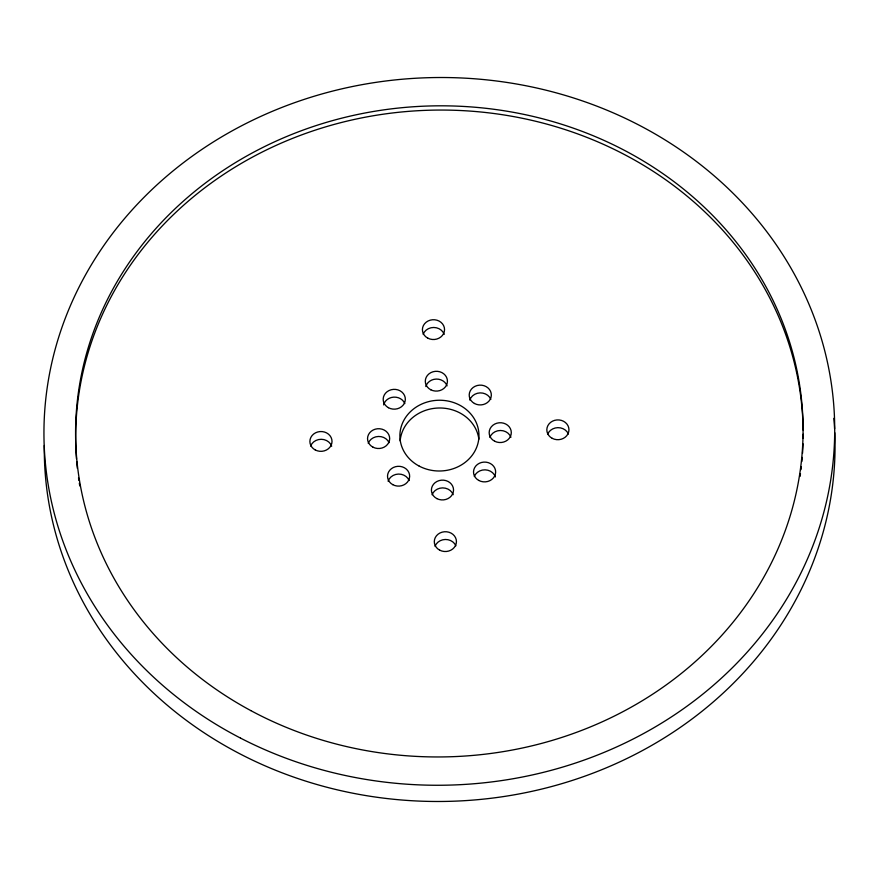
<?xml version="1.0" encoding="UTF-8"?>
<svg xmlns="http://www.w3.org/2000/svg" width="879" height="879" viewBox="0 0 879 879"><rect width="100%" height="100%" fill="white"/><g stroke="black" fill="none" stroke-linecap="round" stroke-linejoin="round"><path stroke-width="1.32" d="M803.175 434.226A363.763 325.549 -1.2 0 1 803.142 438.313M803.01 443.774A363.763 325.549 -1.2 0 1 802.538 453.311M802.241 457.399A363.763 325.549 -1.2 0 1 801.879 461.475M801.318 466.903A363.763 325.549 -1.2 0 1 801 469.617M800.472 473.682A363.763 325.549 -1.2 0 1 800.088 476.396M79.78 485.911A363.763 325.549 -1.2 0 1 79.33 483.208M78.912 480.505A363.763 325.549 -1.2 0 1 78.517 477.802M77.341 468.32A363.763 325.549 -1.2 0 1 76.693 461.53M76.473 458.816A363.763 325.549 -1.2 0 1 75.979 450.641M75.924 449.279A363.763 325.549 -1.2 0 1 430.413 110.194A363.763 325.549 -1.2 0 1 803.142 430.139M400.154 440.873A39.544 35.391 -1.2 0 1 438.841 407.999A39.544 35.391 -1.2 0 1 478.868 439.225M432.105 494.778A11.075 9.911 -1.2 0 1 442.631 487.889A11.075 9.911 -1.2 0 1 453.168 494.69M388.111 481.252A11.075 9.911 -1.2 0 1 398.396 474.067A11.075 9.911 -1.2 0 1 409.153 480.571M368.246 443.346A11.075 9.911 -1.2 0 1 378.42 436.467A11.075 9.911 -1.2 0 1 389.067 442.675M383.618 404.9A11.075 9.911 -1.2 0 1 393.726 397.132A11.075 9.911 -1.2 0 1 404.834 403.615M425.81 386.54A11.075 9.911 -1.2 0 1 436.182 379.069A11.075 9.911 -1.2 0 1 447.059 385.859M469.793 400.066A11.075 9.911 -1.2 0 1 480.077 392.891A11.075 9.911 -1.2 0 1 490.845 399.396M489.867 437.379A11.075 9.911 -1.2 0 1 500.393 430.49A11.075 9.911 -1.2 0 1 510.919 437.292M474.33 476.429A11.075 9.911 -1.2 0 1 485.087 469.836A11.075 9.911 -1.2 0 1 495.371 476.934M310.628 446.06A11.075 9.911 -1.2 0 1 321.253 439.291A11.075 9.911 -1.2 0 1 331.691 446.213M423.151 334.24A11.075 9.911 -1.2 0 1 433.776 327.471A11.075 9.911 -1.2 0 1 444.203 334.394M547.562 434.424A11.075 9.911 -1.2 0 1 557.835 427.655A11.075 9.911 -1.2 0 1 568.394 433.995M435.039 546.244A11.075 9.911 -1.2 0 1 445.323 539.475A11.075 9.911 -1.2 0 1 455.871 545.815M834.775 432.721A395.396 353.852 -1.2 0 1 444.983 801.428A395.396 353.852 -1.2 0 1 44.313 445.51M833.841 418.36A395.396 353.852 -1.2 0 1 834.589 428.798M419.217 466.123A39.544 35.391 -1.2 0 0 478.956 435.907A39.544 35.391 -1.2 0 0 420.085 404.834A39.544 35.391 -1.2 0 0 419.217 466.123M436.929 498.635A11.075 9.911 -1.2 0 0 453.542 489.988A11.075 9.911 -1.2 0 0 436.94 481.472A11.075 9.911 -1.2 0 0 436.929 498.635M392.737 484.648A11.075 9.911 -1.2 0 0 409.647 476.473A11.075 9.911 -1.2 0 0 393.352 467.496A11.075 9.911 -1.2 0 0 392.737 484.648M373.07 447.213A11.075 9.911 -1.2 0 0 389.672 438.566A11.075 9.911 -1.2 0 0 373.07 430.051A11.075 9.911 -1.2 0 0 373.07 447.213M388.419 407.702A11.075 9.911 -1.2 0 0 405.329 399.516A11.075 9.911 -1.2 0 0 389.034 390.54A11.075 9.911 -1.2 0 0 388.419 407.702M430.831 389.804A11.075 9.911 -1.2 0 0 447.433 381.156A11.075 9.911 -1.2 0 0 430.831 372.641A11.075 9.911 -1.2 0 0 430.831 389.804M474.429 403.472A11.075 9.911 -1.2 0 0 491.328 395.297A11.075 9.911 -1.2 0 0 475.034 386.32A11.075 9.911 -1.2 0 0 474.429 403.472M494.69 441.236A11.075 9.911 -1.2 0 0 511.303 432.589A11.075 9.911 -1.2 0 0 494.701 424.074A11.075 9.911 -1.2 0 0 494.69 441.236M478.747 480.428A11.075 9.911 -1.2 0 0 495.646 472.254A11.075 9.911 -1.2 0 0 479.352 463.277A11.075 9.911 -1.2 0 0 478.747 480.428M315.297 449.982A11.075 9.911 -1.2 0 0 332.02 441.511A11.075 9.911 -1.2 0 0 315.539 432.82A11.075 9.911 -1.2 0 0 315.297 449.982M439.709 550.166A11.075 9.911 -1.2 0 0 456.432 541.706A11.075 9.911 -1.2 0 0 439.95 533.004A11.075 9.911 -1.2 0 0 439.709 550.166M552.232 438.346A11.075 9.911 -1.2 0 0 568.955 429.886A11.075 9.911 -1.2 0 0 552.473 421.184A11.075 9.911 -1.2 0 0 552.232 438.346M427.82 338.162A11.075 9.911 -1.2 0 0 444.543 329.691A11.075 9.911 -1.2 0 0 428.062 321A11.075 9.911 -1.2 0 0 427.82 338.162M240.538 738.107A395.396 353.852 -1.2 0 0 834.709 430.875A395.396 353.852 -1.2 0 0 242.736 125.181A395.396 353.852 -1.2 0 0 240.538 738.107M250.779 710.584A363.763 325.549 -1.2 0 0 802.999 436.808A363.763 325.549 -1.2 0 0 264.216 146.76A363.763 325.549 -1.2 0 0 250.779 710.584"/></g></svg>
